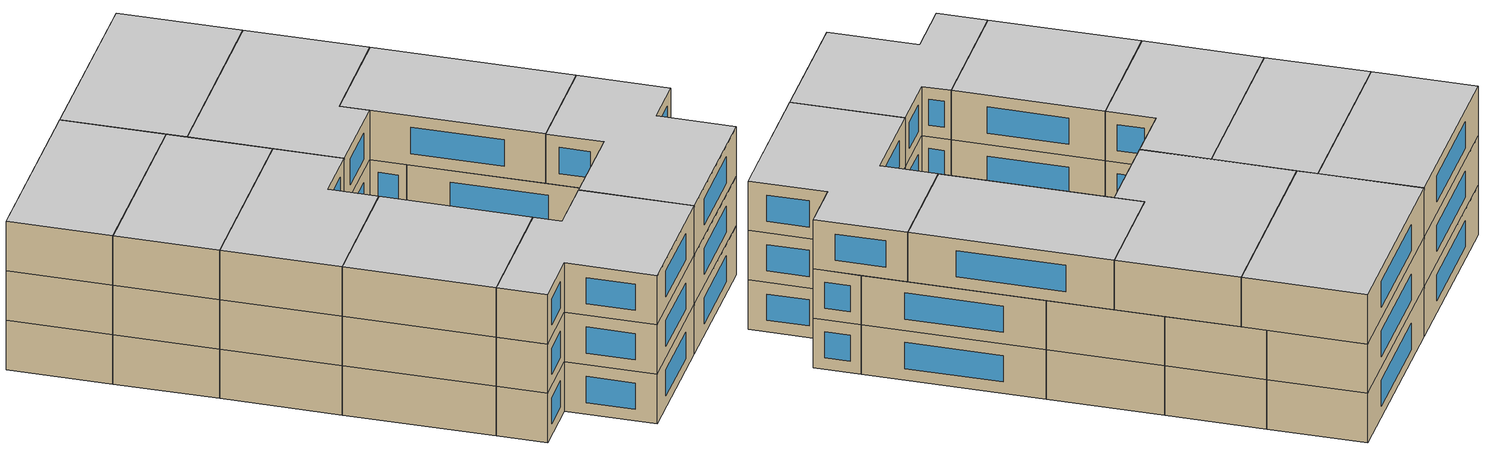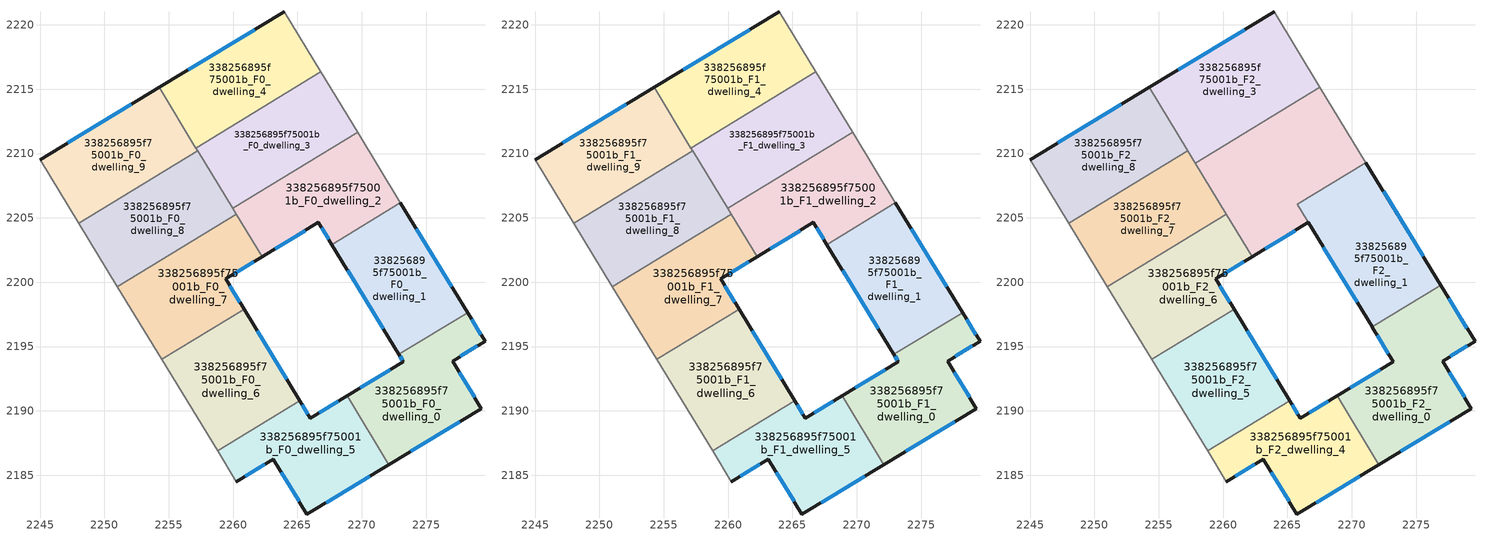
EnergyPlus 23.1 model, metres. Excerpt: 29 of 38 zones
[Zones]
338256895f75001b_F0_dwelling_0
 floor ground (EU_floor_Construction): 2278.22,2197.63 2279.58,2195.4 2277.05,2193.87 2279.3,2190.18 2272.11,2185.83 2268.86,2191.16 2273.24,2193.81 2272.89,2194.38 z0
 wall outside (EU_wall_Construction): 2272.89,2194.38 2273.24,2193.81 2268.86,2191.16 / 2272.11,2185.83 2279.3,2190.18 2277.05,2193.87 2279.58,2195.4 2278.22,2197.63 z0:3
 wall to 338256895f75001b_F0_dwelling_5 (EU_wall_Construction): 2268.86,2191.16 2272.11,2185.83 z0:3
 wall to 338256895f75001b_F0_dwelling_1 (EU_wall_Construction): 2278.22,2197.63 2272.89,2194.38 z0:3
 window (EU_Window_Construction): 2272.21,2193.19 2269.89,2191.79 / 2272.97,2194.25 2273.16,2193.94 / 2279.26,2195.92 2278.54,2197.11 / 2277.64,2194.23 2278.98,2195.04 / 2278.77,2191.05 2277.58,2193.01 / 2273.8,2186.85 2277.61,2189.16 z0.7:2.3
338256895f75001b_F0_dwelling_1
 floor ground (EU_floor_Construction): 2273.01,2206.17 2278.22,2197.63 2272.89,2194.38 2267.68,2202.92 z0
 wall outside (EU_wall_Construction): 2267.68,2202.92 2272.89,2194.38 / 2278.22,2197.63 2273.01,2206.17 z0:3
 wall to 338256895f75001b_F0_dwelling_2 (EU_wall_Construction): 2273.01,2206.17 2267.68,2202.92 z0:3
 window (EU_Window_Construction): 2268.9,2200.92 2271.67,2196.39 / 2276.99,2199.64 2274.23,2204.17 z0.7:2.3
338256895f75001b_F0_dwelling_2
 floor ground (EU_floor_Construction): 2269.67,2211.64 2273.01,2206.17 2267.68,2202.92 2266.63,2204.64 2262.26,2201.99 2259.98,2205.73 z0
 wall outside (EU_wall_Construction): 2262.26,2201.99 2266.63,2204.64 2267.68,2202.92 z0:3
 wall to 338256895f75001b_F0_dwelling_3 (EU_wall_Construction): 2269.67,2211.64 2259.98,2205.73 z0:3
 wall adiabatic (EU_wall_Construction): 2273.01,2206.17 2269.67,2211.64 z0:3
 wall to 338256895f75001b_F0_dwelling_7 (EU_wall_Construction): 2260.25,2205.29 2262.26,2201.99 z0:3
 wall to 338256895f75001b_F0_dwelling_8 (EU_wall_Construction): 2259.98,2205.73 2260.25,2205.29 z0:3
 window (EU_Window_Construction): 2266.88,2204.24 2267.43,2203.33 / 2263.28,2202.61 2265.61,2204.02 z0.7:2.3
338256895f75001b_F0_dwelling_3
 floor ground (EU_floor_Construction): 2266.81,2216.34 2269.67,2211.64 2259.98,2205.73 2257.11,2210.42 z0
 wall to 338256895f75001b_F0_dwelling_4 (EU_wall_Construction): 2266.81,2216.34 2257.11,2210.42 z0:3
 wall adiabatic (EU_wall_Construction): 2269.67,2211.64 2266.81,2216.34 z0:3
 wall to 338256895f75001b_F0_dwelling_8 (EU_wall_Construction): 2257.24,2210.21 2259.98,2205.73 z0:3
 wall to 338256895f75001b_F0_dwelling_9 (EU_wall_Construction): 2257.11,2210.42 2257.24,2210.21 z0:3
338256895f75001b_F0_dwelling_4
 floor ground (EU_floor_Construction): 2263.96,2221.02 2266.81,2216.34 2257.11,2210.42 2254.24,2215.13 z0
 wall outside (EU_wall_Construction): 2263.96,2221.02 2254.24,2215.13 z0:3
 wall adiabatic (EU_wall_Construction): 2266.81,2216.34 2263.96,2221.02 z0:3
 wall to 338256895f75001b_F0_dwelling_9 (EU_wall_Construction): 2254.24,2215.13 2257.11,2210.42 z0:3
 window (EU_Window_Construction): 2261.68,2219.64 2256.53,2216.51 z0.7:2.3
338256895f75001b_F0_dwelling_5
 floor ground (EU_floor_Construction): 2268.86,2191.16 2272.11,2185.83 2265.74,2181.96 2263.13,2186.25 2260.25,2184.5 2258.8,2186.88 2265.19,2190.78 2266.01,2189.44 z0
 wall outside (EU_wall_Construction): 2268.86,2191.16 2266.01,2189.44 2265.19,2190.78 / 2260.25,2184.5 2263.13,2186.25 2265.74,2181.96 2272.11,2185.83 z0:3
 wall adiabatic (EU_wall_Construction): 2258.8,2186.88 2260.25,2184.5 z0:3
 wall to 338256895f75001b_F0_dwelling_6 (EU_wall_Construction): 2265.19,2190.78 2258.8,2186.88 z0:3
 window (EU_Window_Construction): 2265.82,2189.76 2265.38,2190.47 / 2268.19,2190.76 2266.68,2189.85 / 2267.24,2182.87 2270.62,2184.92 / 2263.74,2185.25 2265.13,2182.97 / 2260.93,2184.91 2262.45,2185.84 z0.7:2.3
338256895f75001b_F0_dwelling_6
 floor ground (EU_floor_Construction): 2260.85,2197.9 2265.19,2190.78 2258.8,2186.88 2254.46,2194 z0
 wall outside (EU_wall_Construction): 2265.19,2190.78 2260.85,2197.9 z0:3
 wall adiabatic (EU_wall_Construction): 2254.46,2194 2258.8,2186.88 z0:3
 wall to 338256895f75001b_F0_dwelling_7 (EU_wall_Construction): 2260.85,2197.9 2254.46,2194 z0:3
 window (EU_Window_Construction): 2264.17,2192.45 2261.87,2196.23 z0.7:2.3
338256895f75001b_F0_dwelling_7
 floor ground (EU_floor_Construction): 2260.25,2205.29 2262.26,2201.99 2259.41,2200.27 2260.85,2197.9 2254.46,2194 2251.01,2199.66 z0
 wall outside (EU_wall_Construction): 2260.85,2197.9 2259.41,2200.27 2262.26,2201.99 z0:3
 wall adiabatic (EU_wall_Construction): 2251.01,2199.66 2254.46,2194 z0:3
 wall to 338256895f75001b_F0_dwelling_8 (EU_wall_Construction): 2260.25,2205.29 2251.01,2199.66 z0:3
 window (EU_Window_Construction): 2260.08,2200.67 2261.59,2201.59 / 2260.52,2198.46 2259.75,2199.71 z0.7:2.3
338256895f75001b_F0_dwelling_8
 floor ground (EU_floor_Construction): 2257.24,2210.21 2260.25,2205.29 2251.01,2199.66 2248.01,2204.58 z0
 wall adiabatic (EU_wall_Construction): 2248.01,2204.58 2251.01,2199.66 z0:3
 wall to 338256895f75001b_F0_dwelling_9 (EU_wall_Construction): 2257.24,2210.21 2248.01,2204.58 z0:3
338256895f75001b_F0_dwelling_9
 floor ground (EU_floor_Construction): 2254.24,2215.13 2257.24,2210.21 2248.01,2204.58 2244.99,2209.52 z0
 wall outside (EU_wall_Construction): 2254.24,2215.13 2244.99,2209.52 z0:3
 wall adiabatic (EU_wall_Construction): 2244.99,2209.52 2248.01,2204.58 z0:3
 window (EU_Window_Construction): 2252.07,2213.81 2247.17,2210.84 z0.7:2.3
338256895f75001b_F1_dwelling_0
 floor to 338256895f75001b_F0_dwelling_0 (EU_floor_Construction): 2278.22,2197.63 2279.58,2195.4 2277.05,2193.87 2279.3,2190.18 2272.11,2185.83 2268.86,2191.16 2273.24,2193.81 2272.89,2194.38 z3
 wall outside (EU_wall_Construction): 2272.89,2194.38 2273.24,2193.81 2268.86,2191.16 / 2272.11,2185.83 2279.3,2190.18 2277.05,2193.87 2279.58,2195.4 2278.22,2197.63 z3:6
 wall to 338256895f75001b_F1_dwelling_5 (EU_wall_Construction): 2268.86,2191.16 2272.11,2185.83 z3:6
 wall to 338256895f75001b_F1_dwelling_1 (EU_wall_Construction): 2278.22,2197.63 2272.89,2194.38 z3:6
 window (EU_Window_Construction): 2272.21,2193.19 2269.89,2191.79 / 2272.97,2194.25 2273.16,2193.94 / 2279.26,2195.92 2278.54,2197.11 / 2277.64,2194.23 2278.98,2195.04 / 2278.77,2191.05 2277.58,2193.01 / 2273.8,2186.85 2277.61,2189.16 z3.7:5.3
338256895f75001b_F1_dwelling_1
 floor to 338256895f75001b_F0_dwelling_1 (EU_floor_Construction): 2273.01,2206.17 2278.22,2197.63 2272.89,2194.38 2267.68,2202.92 z3
 wall outside (EU_wall_Construction): 2267.68,2202.92 2272.89,2194.38 / 2278.22,2197.63 2273.01,2206.17 z3:6
 wall to 338256895f75001b_F1_dwelling_2 (EU_wall_Construction): 2273.01,2206.17 2267.68,2202.92 z3:6
 window (EU_Window_Construction): 2268.9,2200.92 2271.67,2196.39 / 2276.99,2199.64 2274.23,2204.17 z3.7:5.3
 ceiling adiabatic (EU_roof_Construction): 2278.22,2197.63 2276.91,2199.76 2271.59,2196.52 2267.68,2202.92 2272.89,2194.38 z6
338256895f75001b_F1_dwelling_2
 floor to 338256895f75001b_F0_dwelling_2 (EU_floor_Construction): 2269.67,2211.64 2273.01,2206.17 2267.68,2202.92 2266.63,2204.64 2262.26,2201.99 2259.98,2205.73 z3
 wall outside (EU_wall_Construction): 2262.26,2201.99 2266.63,2204.64 2267.68,2202.92 z3:6
 wall to 338256895f75001b_F1_dwelling_3 (EU_wall_Construction): 2269.67,2211.64 2259.98,2205.73 z3:6
 wall adiabatic (EU_wall_Construction): 2273.01,2206.17 2269.67,2211.64 z3:6
 wall to 338256895f75001b_F1_dwelling_7 (EU_wall_Construction): 2260.25,2205.29 2262.26,2201.99 z3:6
 wall to 338256895f75001b_F1_dwelling_8 (EU_wall_Construction): 2259.98,2205.73 2260.25,2205.29 z3:6
 window (EU_Window_Construction): 2266.88,2204.24 2267.43,2203.33 / 2263.28,2202.61 2265.61,2204.02 z3.7:5.3
338256895f75001b_F1_dwelling_3
 floor to 338256895f75001b_F0_dwelling_3 (EU_floor_Construction): 2266.81,2216.34 2269.67,2211.64 2259.98,2205.73 2257.11,2210.42 z3
 wall to 338256895f75001b_F1_dwelling_4 (EU_wall_Construction): 2266.81,2216.34 2257.11,2210.42 z3:6
 wall adiabatic (EU_wall_Construction): 2269.67,2211.64 2266.81,2216.34 z3:6
 wall to 338256895f75001b_F1_dwelling_8 (EU_wall_Construction): 2257.24,2210.21 2259.98,2205.73 z3:6
 wall to 338256895f75001b_F1_dwelling_9 (EU_wall_Construction): 2257.11,2210.42 2257.24,2210.21 z3:6
338256895f75001b_F1_dwelling_4
 floor to 338256895f75001b_F0_dwelling_4 (EU_floor_Construction): 2263.96,2221.02 2266.81,2216.34 2257.11,2210.42 2254.24,2215.13 z3
 wall outside (EU_wall_Construction): 2263.96,2221.02 2254.24,2215.13 z3:6
 wall adiabatic (EU_wall_Construction): 2266.81,2216.34 2263.96,2221.02 z3:6
 wall to 338256895f75001b_F1_dwelling_9 (EU_wall_Construction): 2254.24,2215.13 2257.11,2210.42 z3:6
 window (EU_Window_Construction): 2261.68,2219.64 2256.53,2216.51 z3.7:5.3
338256895f75001b_F1_dwelling_5
 floor to 338256895f75001b_F0_dwelling_5 (EU_floor_Construction): 2268.86,2191.16 2272.11,2185.83 2265.74,2181.96 2263.13,2186.25 2260.25,2184.5 2258.8,2186.88 2265.19,2190.78 2266.01,2189.44 z3
 wall outside (EU_wall_Construction): 2268.86,2191.16 2266.01,2189.44 2265.19,2190.78 / 2260.25,2184.5 2263.13,2186.25 2265.74,2181.96 2272.11,2185.83 z3:6
 wall adiabatic (EU_wall_Construction): 2258.8,2186.88 2260.25,2184.5 z3:6
 wall to 338256895f75001b_F1_dwelling_6 (EU_wall_Construction): 2265.19,2190.78 2258.8,2186.88 z3:6
 window (EU_Window_Construction): 2265.82,2189.76 2265.38,2190.47 / 2268.19,2190.76 2266.68,2189.85 / 2267.24,2182.87 2270.62,2184.92 / 2263.74,2185.25 2265.13,2182.97 / 2260.93,2184.91 2262.45,2185.84 z3.7:5.3
338256895f75001b_F1_dwelling_6
 floor to 338256895f75001b_F0_dwelling_6 (EU_floor_Construction): 2260.85,2197.9 2265.19,2190.78 2258.8,2186.88 2254.46,2194 z3
 wall outside (EU_wall_Construction): 2265.19,2190.78 2260.85,2197.9 z3:6
 wall adiabatic (EU_wall_Construction): 2254.46,2194 2258.8,2186.88 z3:6
 wall to 338256895f75001b_F1_dwelling_7 (EU_wall_Construction): 2260.85,2197.9 2254.46,2194 z3:6
 window (EU_Window_Construction): 2264.17,2192.45 2261.87,2196.23 z3.7:5.3
338256895f75001b_F1_dwelling_7
 floor to 338256895f75001b_F0_dwelling_7 (EU_floor_Construction): 2260.25,2205.29 2262.26,2201.99 2259.41,2200.27 2260.85,2197.9 2254.46,2194 2251.01,2199.66 z3
 wall outside (EU_wall_Construction): 2260.85,2197.9 2259.41,2200.27 2262.26,2201.99 z3:6
 wall adiabatic (EU_wall_Construction): 2251.01,2199.66 2254.46,2194 z3:6
 wall to 338256895f75001b_F1_dwelling_8 (EU_wall_Construction): 2260.25,2205.29 2251.01,2199.66 z3:6
 window (EU_Window_Construction): 2260.08,2200.67 2261.59,2201.59 / 2260.52,2198.46 2259.75,2199.71 z3.7:5.3
338256895f75001b_F1_dwelling_8
 floor to 338256895f75001b_F0_dwelling_8 (EU_floor_Construction): 2257.24,2210.21 2260.25,2205.29 2251.01,2199.66 2248.01,2204.58 z3
 wall adiabatic (EU_wall_Construction): 2248.01,2204.58 2251.01,2199.66 z3:6
 wall to 338256895f75001b_F1_dwelling_9 (EU_wall_Construction): 2257.24,2210.21 2248.01,2204.58 z3:6
338256895f75001b_F1_dwelling_9
 floor to 338256895f75001b_F0_dwelling_9 (EU_floor_Construction): 2254.24,2215.13 2257.24,2210.21 2248.01,2204.58 2244.99,2209.52 z3
 wall outside (EU_wall_Construction): 2254.24,2215.13 2244.99,2209.52 z3:6
 wall adiabatic (EU_wall_Construction): 2244.99,2209.52 2248.01,2204.58 z3:6
 window (EU_Window_Construction): 2252.07,2213.81 2247.17,2210.84 z3.7:5.3
338256895f75001b_F2_dwelling_0
 floor to 338256895f75001b_F1_dwelling_0 (EU_floor_Construction): 2278.22,2197.63 2279.58,2195.4 2277.05,2193.87 2279.3,2190.18 2272.11,2185.83 2268.86,2191.16 2273.24,2193.81 2272.89,2194.38 z6
 floor adiabatic (EU_floor_Construction): 2276.91,2199.76 2278.22,2197.63 2272.89,2194.38 2271.59,2196.52 z6
 wall outside (EU_wall_Construction): 2271.59,2196.52 2273.24,2193.81 2268.86,2191.16 / 2272.11,2185.83 2279.3,2190.18 2277.05,2193.87 2279.58,2195.4 2276.91,2199.76 z6:9
 wall to 338256895f75001b_F2_dwelling_4 (EU_wall_Construction): 2268.86,2191.16 2272.11,2185.83 z6:9
 wall to 338256895f75001b_F2_dwelling_1 (EU_wall_Construction): 2276.91,2199.76 2271.59,2196.52 z6:9
 window (EU_Window_Construction): 2272.21,2193.19 2269.89,2191.79 / 2271.97,2195.88 2272.85,2194.45 / 2278.95,2196.43 2277.54,2198.74 / 2277.64,2194.23 2278.98,2195.04 / 2278.77,2191.05 2277.58,2193.01 / 2273.8,2186.85 2277.61,2189.16 z6.7:8.3
 ceiling to 338256895f75001b_F3_dwelling_0 (EU_floor_Construction): 2279.3,2190.18 2277.05,2193.87 2279.58,2195.4 2276.91,2199.76 2271.59,2196.52 2273.24,2193.81 2268.86,2191.16 2272.11,2185.83 z9
338256895f75001b_F2_dwelling_1
 floor to 338256895f75001b_F1_dwelling_1 (EU_floor_Construction): 2273.01,2206.17 2276.91,2199.76 2271.59,2196.52 2267.68,2202.93 z6
 floor to 338256895f75001b_F1_dwelling_2 (EU_floor_Construction): 2271.1,2209.29 2273.01,2206.17 2267.68,2202.93 2265.78,2206.05 z6
 wall outside (EU_wall_Construction): 2276.91,2199.76 2271.1,2209.29 z6:9
 wall to 338256895f75001b_F2_dwelling_2 (EU_wall_Construction): 2271.1,2209.29 2265.78,2206.05 2271.59,2196.52 z6:9
 window (EU_Window_Construction): 2275.55,2202 2272.47,2207.06 z6.7:8.3
 ceiling to 338256895f75001b_F3_dwelling_1 (EU_floor_Construction): 2276.91,2199.76 2271.1,2209.29 2265.78,2206.05 2271.59,2196.52 z9
338256895f75001b_F2_dwelling_2
 floor outside (EU_floor_Construction): 2267.68,2202.92 2265.78,2206.05 2271.59,2196.52 z6
 floor to 338256895f75001b_F1_dwelling_2 (EU_floor_Construction): 2269.67,2211.64 2271.1,2209.29 2265.78,2206.05 2267.68,2202.92 2266.63,2204.64 2262.26,2201.99 2259.98,2205.73 z6
 floor to 338256895f75001b_F1_dwelling_3 (EU_floor_Construction): 2267.53,2215.16 2269.67,2211.64 2259.98,2205.73 2257.83,2209.25 z6
 wall outside (EU_wall_Construction): 2262.26,2201.99 2266.63,2204.64 2271.59,2196.52 z6:9
 wall to 338256895f75001b_F2_dwelling_3 (EU_wall_Construction): 2267.53,2215.16 2257.83,2209.25 z6:9
 wall adiabatic (EU_wall_Construction): 2271.1,2209.29 2267.53,2215.16 z6:9
 wall to 338256895f75001b_F2_dwelling_7 (EU_wall_Construction): 2257.83,2209.25 2260.25,2205.29 z6:9
 wall to 338256895f75001b_F2_dwelling_6 (EU_wall_Construction): 2260.25,2205.29 2262.26,2201.99 z6:9
 window (EU_Window_Construction): 2263.28,2202.61 2265.61,2204.02 / 2267.8,2202.73 2270.43,2198.43 z6.7:8.3
 ceiling to 338256895f75001b_F3_dwelling_2 (EU_floor_Construction): 2271.59,2196.52 2265.78,2206.05 2271.1,2209.29 2267.53,2215.16 2257.83,2209.25 2262.26,2201.99 2266.63,2204.64 z9
338256895f75001b_F2_dwelling_3
 floor to 338256895f75001b_F1_dwelling_3 (EU_floor_Construction): 2266.81,2216.34 2267.53,2215.16 2257.83,2209.25 2257.11,2210.42 z6
 floor to 338256895f75001b_F1_dwelling_4 (EU_floor_Construction): 2263.96,2221.02 2266.81,2216.34 2257.12,2210.42 2254.24,2215.13 z6
 wall outside (EU_wall_Construction): 2263.96,2221.02 2254.24,2215.13 z6:9
 wall adiabatic (EU_wall_Construction): 2267.53,2215.16 2263.96,2221.02 z6:9
 wall to 338256895f75001b_F2_dwelling_8 (EU_wall_Construction): 2254.24,2215.13 2257.24,2210.21 z6:9
 wall to 338256895f75001b_F2_dwelling_7 (EU_wall_Construction): 2257.24,2210.21 2257.83,2209.25 z6:9
 window (EU_Window_Construction): 2261.68,2219.64 2256.53,2216.51 z6.7:8.3
 ceiling to 338256895f75001b_F3_dwelling_3 (EU_floor_Construction): 2267.53,2215.16 2263.96,2221.02 2254.24,2215.13 2257.83,2209.25 z9
338256895f75001b_F2_dwelling_4
 floor to 338256895f75001b_F1_dwelling_5 (EU_floor_Construction): 2268.86,2191.16 2272.11,2185.83 2265.74,2181.96 2263.13,2186.25 2260.25,2184.5 2258.8,2186.88 2265.19,2190.78 2266.01,2189.44 z6
 wall outside (EU_wall_Construction): 2268.86,2191.16 2266.01,2189.44 2265.19,2190.78 / 2260.25,2184.5 2263.13,2186.25 2265.74,2181.96 2272.11,2185.83 z6:9
 wall adiabatic (EU_wall_Construction): 2258.8,2186.88 2260.25,2184.5 z6:9
 wall to 338256895f75001b_F2_dwelling_5 (EU_wall_Construction): 2265.19,2190.78 2258.8,2186.88 z6:9
 window (EU_Window_Construction): 2265.82,2189.76 2265.38,2190.47 / 2268.19,2190.76 2266.68,2189.85 / 2267.24,2182.87 2270.62,2184.92 / 2263.74,2185.25 2265.13,2182.97 / 2260.93,2184.91 2262.45,2185.84 z6.7:8.3
 ceiling to 338256895f75001b_F3_dwelling_4 (EU_floor_Construction): 2272.11,2185.83 2268.86,2191.16 2266.01,2189.44 2265.19,2190.78 2258.8,2186.88 2260.25,2184.5 2263.13,2186.25 2265.74,2181.96 z9
338256895f75001b_F2_dwelling_5
 floor to 338256895f75001b_F1_dwelling_6 (EU_floor_Construction): 2260.85,2197.9 2265.19,2190.78 2258.8,2186.88 2254.46,2194 z6
 wall outside (EU_wall_Construction): 2265.19,2190.78 2260.85,2197.9 z6:9
 wall adiabatic (EU_wall_Construction): 2254.46,2194 2258.8,2186.88 z6:9
 wall to 338256895f75001b_F2_dwelling_6 (EU_wall_Construction): 2260.85,2197.9 2254.46,2194 z6:9
 window (EU_Window_Construction): 2264.17,2192.45 2261.87,2196.23 z6.7:8.3
 ceiling to 338256895f75001b_F3_dwelling_5 (EU_floor_Construction): 2265.19,2190.78 2260.85,2197.9 2254.46,2194 2258.8,2186.88 z9
338256895f75001b_F2_dwelling_6
 floor to 338256895f75001b_F1_dwelling_7 (EU_floor_Construction): 2260.25,2205.29 2262.26,2201.99 2259.41,2200.27 2260.85,2197.9 2254.46,2194 2251.01,2199.66 z6
 wall outside (EU_wall_Construction): 2260.85,2197.9 2259.41,2200.27 2262.26,2201.99 z6:9
 wall adiabatic (EU_wall_Construction): 2251.01,2199.66 2254.46,2194 z6:9
 wall to 338256895f75001b_F2_dwelling_7 (EU_wall_Construction): 2260.25,2205.29 2251.01,2199.66 z6:9
 window (EU_Window_Construction): 2260.08,2200.67 2261.59,2201.59 / 2260.52,2198.46 2259.75,2199.71 z6.7:8.3
 ceiling to 338256895f75001b_F3_dwelling_6 (EU_floor_Construction): 2260.85,2197.9 2259.41,2200.27 2262.26,2201.99 2260.25,2205.29 2251.01,2199.66 2254.46,2194 z9
338256895f75001b_F2_dwelling_7
 floor to 338256895f75001b_F1_dwelling_8 (EU_floor_Construction): 2257.24,2210.21 2260.25,2205.29 2251.01,2199.66 2248.01,2204.58 z6
 wall adiabatic (EU_wall_Construction): 2248.01,2204.58 2251.01,2199.66 z6:9
 wall to 338256895f75001b_F2_dwelling_8 (EU_wall_Construction): 2257.24,2210.21 2248.01,2204.58 z6:9
 ceiling to 338256895f75001b_F3_dwelling_7 (EU_floor_Construction): 2260.25,2205.29 2257.24,2210.21 2248.01,2204.58 2251.01,2199.66 z9
338256895f75001b_F2_dwelling_8
 floor to 338256895f75001b_F1_dwelling_9 (EU_floor_Construction): 2254.24,2215.13 2257.24,2210.21 2248.01,2204.58 2244.99,2209.52 z6
 wall outside (EU_wall_Construction): 2254.24,2215.13 2244.99,2209.52 z6:9
 wall adiabatic (EU_wall_Construction): 2244.99,2209.52 2248.01,2204.58 z6:9
 window (EU_Window_Construction): 2252.07,2213.81 2247.17,2210.84 z6.7:8.3
 ceiling to 338256895f75001b_F3_dwelling_8 (EU_floor_Construction): 2257.24,2210.21 2254.24,2215.13 2244.99,2209.52 2248.01,2204.58 z9
[Building]
EU S2 Campaign: North Axis=0; Terrain=City; Solar Distribution=FullExterior
[Site:Location]
Budapest.Ferenc.Liszt.Intl.AP: Latitude=47.437; Longitude=19.256; Time Zone=1; Elevation=185
[SizingPeriod:WeatherFileDays]
AnnualSizingPeriod: Begin Month=1; Begin Day of Month=1; End Month=12; End Day of Month=31; Day of Week for Start Day=Monday; Use Weather File Daylight Saving Period=No; Use Weather File Rain and Snow Indicators=No
[MATERIAL]
EU_InternalMass_Material: Roughness=MediumRough; Thickness=0.1; Conductivity=1; Density=1800; Specific Heat=900; Thermal Absorptance=0.9; Solar Absorptance=0.7; Visible Absorptance=0.7
[MATERIAL:NOMASS] Roughness=MediumRough; Thermal Absorptance=0.9; Solar Absorptance=0.7; Visible Absorptance=0.7
Name | Thermal Resistance
EU_wall_NoMass | 0.832559
EU_roof_NoMass | 1.39638
EU_floor_NoMass | 0.872794
[WINDOWMATERIAL:SIMPLEGLAZINGSYSTEM]
EU_Window_SimpleGlazing: UFactor=2.79869; Solar Heat Gain Coefficient=0.75; Visible Transmittance=0.75
[CONSTRUCTION]
EU_wall_Construction: EU_wall_NoMass
EU_roof_Construction: EU_roof_NoMass
EU_floor_Construction: EU_floor_NoMass
EU_Window_Construction: EU_Window_SimpleGlazing
EU_InternalMass_Construction: EU_InternalMass_Material
[ZONE] Type=1; Multiplier=1; Ceiling Height=autocalculate; Floor Area=autocalculate; Part of Total Floor Area=Yes
Name | Volume
338256895f75001b_F0_dwelling_0; 338256895f75001b_F1_dwelling_0 | 187.294
338256895f75001b_F2_dwelling_0 | 234.122
338256895f75001b_F0_dwelling_1; 338256895f75001b_F1_dwelling_1 | 187.325
338256895f75001b_F2_dwelling_1 | 208.784
338256895f75001b_F0_dwelling_2; 338256895f75001b_F1_dwelling_2; 338256895f75001b_F2_dwelling_6; 338256895f75001b_F0_dwelling_7; 338256895f75001b_F1_dwelling_7 | 187.292
338256895f75001b_F2_dwelling_2 | 259.42
338256895f75001b_F0_dwelling_3; 338256895f75001b_F1_dwelling_3 | 187.3
338256895f75001b_F2_dwelling_3 | 234.14
338256895f75001b_F0_dwelling_4; 338256895f75001b_F1_dwelling_4 | 187.319
338256895f75001b_F2_dwelling_4; 338256895f75001b_F0_dwelling_5; 338256895f75001b_F1_dwelling_5 | 187.321
338256895f75001b_F2_dwelling_5; 338256895f75001b_F0_dwelling_6; 338256895f75001b_F1_dwelling_6 | 187.296
338256895f75001b_F2_dwelling_7; 338256895f75001b_F0_dwelling_8; 338256895f75001b_F1_dwelling_8 | 187.317
338256895f75001b_F2_dwelling_8; 338256895f75001b_F0_dwelling_9; 338256895f75001b_F1_dwelling_9 | 187.318
[INTERNALMASS] Construction=EU_InternalMass_Construction
Name | Zone or ZoneList | Surface Area
338256895f75001b_F0_dwelling_0_EU_InternalMass | 338256895f75001b_F0_dwelling_0 | 62.4317
338256895f75001b_F0_dwelling_1_EU_InternalMass | 338256895f75001b_F0_dwelling_1 | 62.4418
338256895f75001b_F0_dwelling_2_EU_InternalMass | 338256895f75001b_F0_dwelling_2 | 62.4307
338256895f75001b_F0_dwelling_3_EU_InternalMass | 338256895f75001b_F0_dwelling_3 | 62.4332
338256895f75001b_F0_dwelling_4_EU_InternalMass | 338256895f75001b_F0_dwelling_4 | 62.4398
338256895f75001b_F0_dwelling_5_EU_InternalMass | 338256895f75001b_F0_dwelling_5 | 62.4403
338256895f75001b_F0_dwelling_6_EU_InternalMass | 338256895f75001b_F0_dwelling_6 | 62.4319
338256895f75001b_F0_dwelling_7_EU_InternalMass | 338256895f75001b_F0_dwelling_7 | 62.4309
338256895f75001b_F0_dwelling_8_EU_InternalMass | 338256895f75001b_F0_dwelling_8 | 62.4388
338256895f75001b_F0_dwelling_9_EU_InternalMass | 338256895f75001b_F0_dwelling_9 | 62.4394
338256895f75001b_F1_dwelling_0_EU_InternalMass | 338256895f75001b_F1_dwelling_0 | 62.4317
338256895f75001b_F1_dwelling_1_EU_InternalMass | 338256895f75001b_F1_dwelling_1 | 62.4418
338256895f75001b_F1_dwelling_2_EU_InternalMass | 338256895f75001b_F1_dwelling_2 | 62.4307
338256895f75001b_F1_dwelling_3_EU_InternalMass | 338256895f75001b_F1_dwelling_3 | 62.4332
338256895f75001b_F1_dwelling_4_EU_InternalMass | 338256895f75001b_F1_dwelling_4 | 62.4398
338256895f75001b_F1_dwelling_5_EU_InternalMass | 338256895f75001b_F1_dwelling_5 | 62.4403
338256895f75001b_F1_dwelling_6_EU_InternalMass | 338256895f75001b_F1_dwelling_6 | 62.4319
338256895f75001b_F1_dwelling_7_EU_InternalMass | 338256895f75001b_F1_dwelling_7 | 62.4309
338256895f75001b_F1_dwelling_8_EU_InternalMass | 338256895f75001b_F1_dwelling_8 | 62.4388
338256895f75001b_F1_dwelling_9_EU_InternalMass | 338256895f75001b_F1_dwelling_9 | 62.4394
338256895f75001b_F2_dwelling_0_EU_InternalMass | 338256895f75001b_F2_dwelling_0 | 78.0409
338256895f75001b_F2_dwelling_1_EU_InternalMass | 338256895f75001b_F2_dwelling_1 | 69.5947
338256895f75001b_F2_dwelling_2_EU_InternalMass | 338256895f75001b_F2_dwelling_2 | 86.4961
338256895f75001b_F2_dwelling_3_EU_InternalMass | 338256895f75001b_F2_dwelling_3 | 78.0466
338256895f75001b_F2_dwelling_4_EU_InternalMass | 338256895f75001b_F2_dwelling_4 | 62.4403
338256895f75001b_F2_dwelling_5_EU_InternalMass | 338256895f75001b_F2_dwelling_5 | 62.4319
338256895f75001b_F2_dwelling_6_EU_InternalMass | 338256895f75001b_F2_dwelling_6 | 62.4309
338256895f75001b_F2_dwelling_7_EU_InternalMass | 338256895f75001b_F2_dwelling_7 | 62.4388
338256895f75001b_F2_dwelling_8_EU_InternalMass | 338256895f75001b_F2_dwelling_8 | 62.4394
[OTHEREQUIPMENT] Fuel Type=Electricity; Design Level Calculation Method=Watts/Area; Power per Zone Floor Area=1; Fraction Latent=0; Fraction Radiant=0; Fraction Lost=0; Carbon Dioxide Generation Rate=0; EndUse Subcategory=EU_Step8_InternalGains
Name | Zone or ZoneList or Space or SpaceList | Schedule
EU_Step8_InternalGain_338256895f75001b_F0_dwelling_0_f000 | 338256895f75001b_F0_dwelling_0 | EU_Step8_GainSchedule_338256895f75001b_F0_dwelling_0_f000
EU_Step8_InternalGain_338256895f75001b_F0_dwelling_1_f000 | 338256895f75001b_F0_dwelling_1 | EU_Step8_GainSchedule_338256895f75001b_F0_dwelling_1_f000
EU_Step8_InternalGain_338256895f75001b_F0_dwelling_2_f000 | 338256895f75001b_F0_dwelling_2 | EU_Step8_GainSchedule_338256895f75001b_F0_dwelling_2_f000
EU_Step8_InternalGain_338256895f75001b_F0_dwelling_3_f000 | 338256895f75001b_F0_dwelling_3 | EU_Step8_GainSchedule_338256895f75001b_F0_dwelling_3_f000
EU_Step8_InternalGain_338256895f75001b_F0_dwelling_4_f000 | 338256895f75001b_F0_dwelling_4 | EU_Step8_GainSchedule_338256895f75001b_F0_dwelling_4_f000
EU_Step8_InternalGain_338256895f75001b_F0_dwelling_5_f000 | 338256895f75001b_F0_dwelling_5 | EU_Step8_GainSchedule_338256895f75001b_F0_dwelling_5_f000
EU_Step8_InternalGain_338256895f75001b_F0_dwelling_6_f000 | 338256895f75001b_F0_dwelling_6 | EU_Step8_GainSchedule_338256895f75001b_F0_dwelling_6_f000
EU_Step8_InternalGain_338256895f75001b_F0_dwelling_7_f000 | 338256895f75001b_F0_dwelling_7 | EU_Step8_GainSchedule_338256895f75001b_F0_dwelling_7_f000
EU_Step8_InternalGain_338256895f75001b_F0_dwelling_8_f000 | 338256895f75001b_F0_dwelling_8 | EU_Step8_GainSchedule_338256895f75001b_F0_dwelling_8_f000
EU_Step8_InternalGain_338256895f75001b_F0_dwelling_9_f000 | 338256895f75001b_F0_dwelling_9 | EU_Step8_GainSchedule_338256895f75001b_F0_dwelling_9_f000
EU_Step8_InternalGain_338256895f75001b_F1_dwelling_0_f000 | 338256895f75001b_F1_dwelling_0 | EU_Step8_GainSchedule_338256895f75001b_F1_dwelling_0_f000
EU_Step8_InternalGain_338256895f75001b_F1_dwelling_1_f000 | 338256895f75001b_F1_dwelling_1 | EU_Step8_GainSchedule_338256895f75001b_F1_dwelling_1_f000
EU_Step8_InternalGain_338256895f75001b_F1_dwelling_2_f000 | 338256895f75001b_F1_dwelling_2 | EU_Step8_GainSchedule_338256895f75001b_F1_dwelling_2_f000
EU_Step8_InternalGain_338256895f75001b_F1_dwelling_3_f000 | 338256895f75001b_F1_dwelling_3 | EU_Step8_GainSchedule_338256895f75001b_F1_dwelling_3_f000
EU_Step8_InternalGain_338256895f75001b_F1_dwelling_4_f000 | 338256895f75001b_F1_dwelling_4 | EU_Step8_GainSchedule_338256895f75001b_F1_dwelling_4_f000
EU_Step8_InternalGain_338256895f75001b_F1_dwelling_5_f000 | 338256895f75001b_F1_dwelling_5 | EU_Step8_GainSchedule_338256895f75001b_F1_dwelling_5_f000
EU_Step8_InternalGain_338256895f75001b_F1_dwelling_6_f000 | 338256895f75001b_F1_dwelling_6 | EU_Step8_GainSchedule_338256895f75001b_F1_dwelling_6_f000
EU_Step8_InternalGain_338256895f75001b_F1_dwelling_7_f000 | 338256895f75001b_F1_dwelling_7 | EU_Step8_GainSchedule_338256895f75001b_F1_dwelling_7_f000
EU_Step8_InternalGain_338256895f75001b_F1_dwelling_8_f000 | 338256895f75001b_F1_dwelling_8 | EU_Step8_GainSchedule_338256895f75001b_F1_dwelling_8_f000
EU_Step8_InternalGain_338256895f75001b_F1_dwelling_9_f000 | 338256895f75001b_F1_dwelling_9 | EU_Step8_GainSchedule_338256895f75001b_F1_dwelling_9_f000
EU_Step8_InternalGain_338256895f75001b_F2_dwelling_0_f000 | 338256895f75001b_F2_dwelling_0 | EU_Step8_GainSchedule_338256895f75001b_F2_dwelling_0_f000
EU_Step8_InternalGain_338256895f75001b_F2_dwelling_1_f000 | 338256895f75001b_F2_dwelling_1 | EU_Step8_GainSchedule_338256895f75001b_F2_dwelling_1_f000
EU_Step8_InternalGain_338256895f75001b_F2_dwelling_2_f000 | 338256895f75001b_F2_dwelling_2 | EU_Step8_GainSchedule_338256895f75001b_F2_dwelling_2_f000
EU_Step8_InternalGain_338256895f75001b_F2_dwelling_3_f000 | 338256895f75001b_F2_dwelling_3 | EU_Step8_GainSchedule_338256895f75001b_F2_dwelling_3_f000
EU_Step8_InternalGain_338256895f75001b_F2_dwelling_4_f000 | 338256895f75001b_F2_dwelling_4 | EU_Step8_GainSchedule_338256895f75001b_F2_dwelling_4_f000
EU_Step8_InternalGain_338256895f75001b_F2_dwelling_5_f000 | 338256895f75001b_F2_dwelling_5 | EU_Step8_GainSchedule_338256895f75001b_F2_dwelling_5_f000
EU_Step8_InternalGain_338256895f75001b_F2_dwelling_6_f000 | 338256895f75001b_F2_dwelling_6 | EU_Step8_GainSchedule_338256895f75001b_F2_dwelling_6_f000
EU_Step8_InternalGain_338256895f75001b_F2_dwelling_7_f000 | 338256895f75001b_F2_dwelling_7 | EU_Step8_GainSchedule_338256895f75001b_F2_dwelling_7_f000
EU_Step8_InternalGain_338256895f75001b_F2_dwelling_8_f000 | 338256895f75001b_F2_dwelling_8 | EU_Step8_GainSchedule_338256895f75001b_F2_dwelling_8_f000
[ZONEVENTILATION:DESIGNFLOWRATE] Schedule=EU_AlwaysOn; Design Flow Rate Calculation Method=AirChanges/Hour; Air Changes per Hour=0.475469; Ventilation Type=Natural; Fan Pressure Rise=0; Fan Total Efficiency=1; Constant Term Coefficient=1; Temperature Term Coefficient=0; Velocity Term Coefficient=0; Velocity Squared Term Coefficient=0; Minimum Indoor Temperature=-100; Maximum Indoor Temperature=100; Delta Temperature=-100; Minimum Outdoor Temperature=-100; Maximum Outdoor Temperature=100; Maximum Wind Speed=40
Name | Zone or ZoneList or Space or SpaceList
EU_ConstantAir_338256895f75001b_F0_dwelling_0 | 338256895f75001b_F0_dwelling_0
EU_ConstantAir_338256895f75001b_F0_dwelling_1 | 338256895f75001b_F0_dwelling_1
EU_ConstantAir_338256895f75001b_F0_dwelling_2 | 338256895f75001b_F0_dwelling_2
EU_ConstantAir_338256895f75001b_F0_dwelling_3 | 338256895f75001b_F0_dwelling_3
EU_ConstantAir_338256895f75001b_F0_dwelling_4 | 338256895f75001b_F0_dwelling_4
EU_ConstantAir_338256895f75001b_F0_dwelling_5 | 338256895f75001b_F0_dwelling_5
EU_ConstantAir_338256895f75001b_F0_dwelling_6 | 338256895f75001b_F0_dwelling_6
EU_ConstantAir_338256895f75001b_F0_dwelling_7 | 338256895f75001b_F0_dwelling_7
EU_ConstantAir_338256895f75001b_F0_dwelling_8 | 338256895f75001b_F0_dwelling_8
EU_ConstantAir_338256895f75001b_F0_dwelling_9 | 338256895f75001b_F0_dwelling_9
EU_ConstantAir_338256895f75001b_F1_dwelling_0 | 338256895f75001b_F1_dwelling_0
EU_ConstantAir_338256895f75001b_F1_dwelling_1 | 338256895f75001b_F1_dwelling_1
EU_ConstantAir_338256895f75001b_F1_dwelling_2 | 338256895f75001b_F1_dwelling_2
EU_ConstantAir_338256895f75001b_F1_dwelling_3 | 338256895f75001b_F1_dwelling_3
EU_ConstantAir_338256895f75001b_F1_dwelling_4 | 338256895f75001b_F1_dwelling_4
EU_ConstantAir_338256895f75001b_F1_dwelling_5 | 338256895f75001b_F1_dwelling_5
EU_ConstantAir_338256895f75001b_F1_dwelling_6 | 338256895f75001b_F1_dwelling_6
EU_ConstantAir_338256895f75001b_F1_dwelling_7 | 338256895f75001b_F1_dwelling_7
EU_ConstantAir_338256895f75001b_F1_dwelling_8 | 338256895f75001b_F1_dwelling_8
EU_ConstantAir_338256895f75001b_F1_dwelling_9 | 338256895f75001b_F1_dwelling_9
EU_ConstantAir_338256895f75001b_F2_dwelling_0 | 338256895f75001b_F2_dwelling_0
EU_ConstantAir_338256895f75001b_F2_dwelling_1 | 338256895f75001b_F2_dwelling_1
EU_ConstantAir_338256895f75001b_F2_dwelling_2 | 338256895f75001b_F2_dwelling_2
EU_ConstantAir_338256895f75001b_F2_dwelling_3 | 338256895f75001b_F2_dwelling_3
EU_ConstantAir_338256895f75001b_F2_dwelling_4 | 338256895f75001b_F2_dwelling_4
EU_ConstantAir_338256895f75001b_F2_dwelling_5 | 338256895f75001b_F2_dwelling_5
EU_ConstantAir_338256895f75001b_F2_dwelling_6 | 338256895f75001b_F2_dwelling_6
EU_ConstantAir_338256895f75001b_F2_dwelling_7 | 338256895f75001b_F2_dwelling_7
EU_ConstantAir_338256895f75001b_F2_dwelling_8 | 338256895f75001b_F2_dwelling_8
[HVACTEMPLATE:THERMOSTAT] Constant Heating Setpoint=20; Constant Cooling Setpoint=50
EU_HeatOnly_338256895f75001b_F0_dwelling_0; EU_HeatOnly_338256895f75001b_F0_dwelling_1; EU_HeatOnly_338256895f75001b_F0_dwelling_2; EU_HeatOnly_338256895f75001b_F0_dwelling_3; EU_HeatOnly_338256895f75001b_F0_dwelling_4; EU_HeatOnly_338256895f75001b_F0_dwelling_5; EU_HeatOnly_338256895f75001b_F0_dwelling_6; EU_HeatOnly_338256895f75001b_F0_dwelling_7; EU_HeatOnly_338256895f75001b_F0_dwelling_8; EU_HeatOnly_338256895f75001b_F0_dwelling_9; EU_HeatOnly_338256895f75001b_F1_dwelling_0; EU_HeatOnly_338256895f75001b_F1_dwelling_1; EU_HeatOnly_338256895f75001b_F1_dwelling_2; EU_HeatOnly_338256895f75001b_F1_dwelling_3; EU_HeatOnly_338256895f75001b_F1_dwelling_4; EU_HeatOnly_338256895f75001b_F1_dwelling_5; EU_HeatOnly_338256895f75001b_F1_dwelling_6; EU_HeatOnly_338256895f75001b_F1_dwelling_7; EU_HeatOnly_338256895f75001b_F1_dwelling_8; EU_HeatOnly_338256895f75001b_F1_dwelling_9; EU_HeatOnly_338256895f75001b_F2_dwelling_0; EU_HeatOnly_338256895f75001b_F2_dwelling_1; EU_HeatOnly_338256895f75001b_F2_dwelling_2; EU_HeatOnly_338256895f75001b_F2_dwelling_3; EU_HeatOnly_338256895f75001b_F2_dwelling_4; EU_HeatOnly_338256895f75001b_F2_dwelling_5; EU_HeatOnly_338256895f75001b_F2_dwelling_6; EU_HeatOnly_338256895f75001b_F2_dwelling_7; EU_HeatOnly_338256895f75001b_F2_dwelling_8; EU_HeatOnly_338256895f75001b_F3_dwelling_0; EU_HeatOnly_338256895f75001b_F3_dwelling_1; EU_HeatOnly_338256895f75001b_F3_dwelling_2; EU_HeatOnly_338256895f75001b_F3_dwelling_3; EU_HeatOnly_338256895f75001b_F3_dwelling_4; EU_HeatOnly_338256895f75001b_F3_dwelling_5; EU_HeatOnly_338256895f75001b_F3_dwelling_6; EU_HeatOnly_338256895f75001b_F3_dwelling_7; EU_HeatOnly_338256895f75001b_F3_dwelling_8
[HVACTEMPLATE:ZONE:IDEALLOADSAIRSYSTEM] System Availability Schedule=EU_AlwaysOn; Maximum Heating Supply Air Temperature=50; Minimum Cooling Supply Air Temperature=13; Maximum Heating Supply Air Humidity Ratio=0.0156; Minimum Cooling Supply Air Humidity Ratio=0.0077; Heating Limit=NoLimit; Cooling Limit=NoLimit; Heating Availability Schedule=EU_AlwaysOn; Cooling Availability Schedule=EU_CoolingOff; Dehumidification Control Type=ConstantSensibleHeatRatio; Cooling Sensible Heat Ratio=0.7; Dehumidification Setpoint=60; Humidification Control Type=None; Humidification Setpoint=30; Outdoor Air Method=None; Outdoor Air Flow Rate per Person=0.00944; Outdoor Air Flow Rate per Zone Floor Area=0; Outdoor Air Flow Rate per Zone=0; Demand Controlled Ventilation Type=None; Outdoor Air Economizer Type=NoEconomizer; Heat Recovery Type=None; Sensible Heat Recovery Effectiveness=0.7; Latent Heat Recovery Effectiveness=0.65
Name | Template Thermostat
338256895f75001b_F0_dwelling_0 | EU_HeatOnly_338256895f75001b_F0_dwelling_0
338256895f75001b_F0_dwelling_1 | EU_HeatOnly_338256895f75001b_F0_dwelling_1
338256895f75001b_F0_dwelling_2 | EU_HeatOnly_338256895f75001b_F0_dwelling_2
338256895f75001b_F0_dwelling_3 | EU_HeatOnly_338256895f75001b_F0_dwelling_3
338256895f75001b_F0_dwelling_4 | EU_HeatOnly_338256895f75001b_F0_dwelling_4
338256895f75001b_F0_dwelling_5 | EU_HeatOnly_338256895f75001b_F0_dwelling_5
338256895f75001b_F0_dwelling_6 | EU_HeatOnly_338256895f75001b_F0_dwelling_6
338256895f75001b_F0_dwelling_7 | EU_HeatOnly_338256895f75001b_F0_dwelling_7
338256895f75001b_F0_dwelling_8 | EU_HeatOnly_338256895f75001b_F0_dwelling_8
338256895f75001b_F0_dwelling_9 | EU_HeatOnly_338256895f75001b_F0_dwelling_9
338256895f75001b_F1_dwelling_0 | EU_HeatOnly_338256895f75001b_F1_dwelling_0
338256895f75001b_F1_dwelling_1 | EU_HeatOnly_338256895f75001b_F1_dwelling_1
338256895f75001b_F1_dwelling_2 | EU_HeatOnly_338256895f75001b_F1_dwelling_2
338256895f75001b_F1_dwelling_3 | EU_HeatOnly_338256895f75001b_F1_dwelling_3
338256895f75001b_F1_dwelling_4 | EU_HeatOnly_338256895f75001b_F1_dwelling_4
338256895f75001b_F1_dwelling_5 | EU_HeatOnly_338256895f75001b_F1_dwelling_5
338256895f75001b_F1_dwelling_6 | EU_HeatOnly_338256895f75001b_F1_dwelling_6
338256895f75001b_F1_dwelling_7 | EU_HeatOnly_338256895f75001b_F1_dwelling_7
338256895f75001b_F1_dwelling_8 | EU_HeatOnly_338256895f75001b_F1_dwelling_8
338256895f75001b_F1_dwelling_9 | EU_HeatOnly_338256895f75001b_F1_dwelling_9
338256895f75001b_F2_dwelling_0 | EU_HeatOnly_338256895f75001b_F2_dwelling_0
338256895f75001b_F2_dwelling_1 | EU_HeatOnly_338256895f75001b_F2_dwelling_1
338256895f75001b_F2_dwelling_2 | EU_HeatOnly_338256895f75001b_F2_dwelling_2
338256895f75001b_F2_dwelling_3 | EU_HeatOnly_338256895f75001b_F2_dwelling_3
338256895f75001b_F2_dwelling_4 | EU_HeatOnly_338256895f75001b_F2_dwelling_4
338256895f75001b_F2_dwelling_5 | EU_HeatOnly_338256895f75001b_F2_dwelling_5
338256895f75001b_F2_dwelling_6 | EU_HeatOnly_338256895f75001b_F2_dwelling_6
338256895f75001b_F2_dwelling_7 | EU_HeatOnly_338256895f75001b_F2_dwelling_7
338256895f75001b_F2_dwelling_8 | EU_HeatOnly_338256895f75001b_F2_dwelling_8
[SIZING:ZONE] Zone Cooling Design Supply Air Temperature Input Method=SupplyAirTemperature; Zone Cooling Design Supply Air Temperature=13; Zone Heating Design Supply Air Temperature Input Method=SupplyAirTemperature; Zone Heating Design Supply Air Temperature=50; Zone Cooling Design Supply Air Humidity Ratio=0.008; Zone Heating Design Supply Air Humidity Ratio=0.008; Cooling Design Air Flow Method=DesignDay; Cooling Design Air Flow Rate=0; Cooling Minimum Air Flow per Zone Floor Area=0.000762; Cooling Minimum Air Flow=0; Cooling Minimum Air Flow Fraction=0.2; Heating Design Air Flow Method=DesignDay; Heating Design Air Flow Rate=0; Heating Maximum Air Flow per Zone Floor Area=0.002032; Heating Maximum Air Flow=0.141576; Heating Maximum Air Flow Fraction=0.3; Account for Dedicated Outdoor Air System=No; Dedicated Outdoor Air System Control Strategy=NeutralSupplyAir; Dedicated Outdoor Air Low Setpoint Temperature for Design=autosize; Dedicated Outdoor Air High Setpoint Temperature for Design=autosize; Zone Load Sizing Method=Sensible Load Only No Latent Load; Zone Latent Cooling Design Supply Air Humidity Ratio Input Method=HumidityRatioDifference; Zone Cooling Design Supply Air Humidity Ratio Difference=0.005; Zone Latent Heating Design Supply Air Humidity Ratio Input Method=HumidityRatioDifference; Zone Humidification Design Supply Air Humidity Ratio Difference=0.005
338256895f75001b_F0_dwelling_0; 338256895f75001b_F0_dwelling_1; 338256895f75001b_F0_dwelling_2; 338256895f75001b_F0_dwelling_3; 338256895f75001b_F0_dwelling_4; 338256895f75001b_F0_dwelling_5; 338256895f75001b_F0_dwelling_6; 338256895f75001b_F0_dwelling_7; 338256895f75001b_F0_dwelling_8; 338256895f75001b_F0_dwelling_9; 338256895f75001b_F1_dwelling_0; 338256895f75001b_F1_dwelling_1; 338256895f75001b_F1_dwelling_2; 338256895f75001b_F1_dwelling_3; 338256895f75001b_F1_dwelling_4; 338256895f75001b_F1_dwelling_5; 338256895f75001b_F1_dwelling_6; 338256895f75001b_F1_dwelling_7; 338256895f75001b_F1_dwelling_8; 338256895f75001b_F1_dwelling_9; 338256895f75001b_F2_dwelling_0; 338256895f75001b_F2_dwelling_1; 338256895f75001b_F2_dwelling_2; 338256895f75001b_F2_dwelling_3; 338256895f75001b_F2_dwelling_4; 338256895f75001b_F2_dwelling_5; 338256895f75001b_F2_dwelling_6; 338256895f75001b_F2_dwelling_7; 338256895f75001b_F2_dwelling_8
[SCHEDULE:CONSTANT]
Name | Hourly Value
EU_AlwaysOn | 1
EU_CoolingOff | 0
[SCHEDULE:FILE] Column Number=1; Rows to Skip at Top=0; Number of Hours of Data=8760; Column Separator=Comma; Interpolate to Timestep=No; Minutes per Item=60; Adjust Schedule for Daylight Savings=Yes
Name | File
EU_Step8_GainSchedule_338256895f75001b_F0_dwelling_0_f000 | ../../schedules/338256895f75001b/338256895f75001b_F0_dwelling_0_f000_gain.csv
EU_Step8_GainSchedule_338256895f75001b_F0_dwelling_1_f000 | ../../schedules/338256895f75001b/338256895f75001b_F0_dwelling_1_f000_gain.csv
EU_Step8_GainSchedule_338256895f75001b_F0_dwelling_2_f000 | ../../schedules/338256895f75001b/338256895f75001b_F0_dwelling_2_f000_gain.csv
EU_Step8_GainSchedule_338256895f75001b_F0_dwelling_3_f000 | ../../schedules/338256895f75001b/338256895f75001b_F0_dwelling_3_f000_gain.csv
EU_Step8_GainSchedule_338256895f75001b_F0_dwelling_4_f000 | ../../schedules/338256895f75001b/338256895f75001b_F0_dwelling_4_f000_gain.csv
EU_Step8_GainSchedule_338256895f75001b_F0_dwelling_5_f000 | ../../schedules/338256895f75001b/338256895f75001b_F0_dwelling_5_f000_gain.csv
EU_Step8_GainSchedule_338256895f75001b_F0_dwelling_6_f000 | ../../schedules/338256895f75001b/338256895f75001b_F0_dwelling_6_f000_gain.csv
EU_Step8_GainSchedule_338256895f75001b_F0_dwelling_7_f000 | ../../schedules/338256895f75001b/338256895f75001b_F0_dwelling_7_f000_gain.csv
EU_Step8_GainSchedule_338256895f75001b_F0_dwelling_8_f000 | ../../schedules/338256895f75001b/338256895f75001b_F0_dwelling_8_f000_gain.csv
EU_Step8_GainSchedule_338256895f75001b_F0_dwelling_9_f000 | ../../schedules/338256895f75001b/338256895f75001b_F0_dwelling_9_f000_gain.csv
EU_Step8_GainSchedule_338256895f75001b_F1_dwelling_0_f000 | ../../schedules/338256895f75001b/338256895f75001b_F1_dwelling_0_f000_gain.csv
EU_Step8_GainSchedule_338256895f75001b_F1_dwelling_1_f000 | ../../schedules/338256895f75001b/338256895f75001b_F1_dwelling_1_f000_gain.csv
EU_Step8_GainSchedule_338256895f75001b_F1_dwelling_2_f000 | ../../schedules/338256895f75001b/338256895f75001b_F1_dwelling_2_f000_gain.csv
EU_Step8_GainSchedule_338256895f75001b_F1_dwelling_3_f000 | ../../schedules/338256895f75001b/338256895f75001b_F1_dwelling_3_f000_gain.csv
EU_Step8_GainSchedule_338256895f75001b_F1_dwelling_4_f000 | ../../schedules/338256895f75001b/338256895f75001b_F1_dwelling_4_f000_gain.csv
EU_Step8_GainSchedule_338256895f75001b_F1_dwelling_5_f000 | ../../schedules/338256895f75001b/338256895f75001b_F1_dwelling_5_f000_gain.csv
EU_Step8_GainSchedule_338256895f75001b_F1_dwelling_6_f000 | ../../schedules/338256895f75001b/338256895f75001b_F1_dwelling_6_f000_gain.csv
EU_Step8_GainSchedule_338256895f75001b_F1_dwelling_7_f000 | ../../schedules/338256895f75001b/338256895f75001b_F1_dwelling_7_f000_gain.csv
EU_Step8_GainSchedule_338256895f75001b_F1_dwelling_8_f000 | ../../schedules/338256895f75001b/338256895f75001b_F1_dwelling_8_f000_gain.csv
EU_Step8_GainSchedule_338256895f75001b_F1_dwelling_9_f000 | ../../schedules/338256895f75001b/338256895f75001b_F1_dwelling_9_f000_gain.csv
EU_Step8_GainSchedule_338256895f75001b_F2_dwelling_0_f000 | ../../schedules/338256895f75001b/338256895f75001b_F2_dwelling_0_f000_gain.csv
EU_Step8_GainSchedule_338256895f75001b_F2_dwelling_1_f000 | ../../schedules/338256895f75001b/338256895f75001b_F2_dwelling_1_f000_gain.csv
EU_Step8_GainSchedule_338256895f75001b_F2_dwelling_2_f000 | ../../schedules/338256895f75001b/338256895f75001b_F2_dwelling_2_f000_gain.csv
EU_Step8_GainSchedule_338256895f75001b_F2_dwelling_3_f000 | ../../schedules/338256895f75001b/338256895f75001b_F2_dwelling_3_f000_gain.csv
EU_Step8_GainSchedule_338256895f75001b_F2_dwelling_4_f000 | ../../schedules/338256895f75001b/338256895f75001b_F2_dwelling_4_f000_gain.csv
EU_Step8_GainSchedule_338256895f75001b_F2_dwelling_5_f000 | ../../schedules/338256895f75001b/338256895f75001b_F2_dwelling_5_f000_gain.csv
EU_Step8_GainSchedule_338256895f75001b_F2_dwelling_6_f000 | ../../schedules/338256895f75001b/338256895f75001b_F2_dwelling_6_f000_gain.csv
EU_Step8_GainSchedule_338256895f75001b_F2_dwelling_7_f000 | ../../schedules/338256895f75001b/338256895f75001b_F2_dwelling_7_f000_gain.csv
EU_Step8_GainSchedule_338256895f75001b_F2_dwelling_8_f000 | ../../schedules/338256895f75001b/338256895f75001b_F2_dwelling_8_f000_gain.csv
